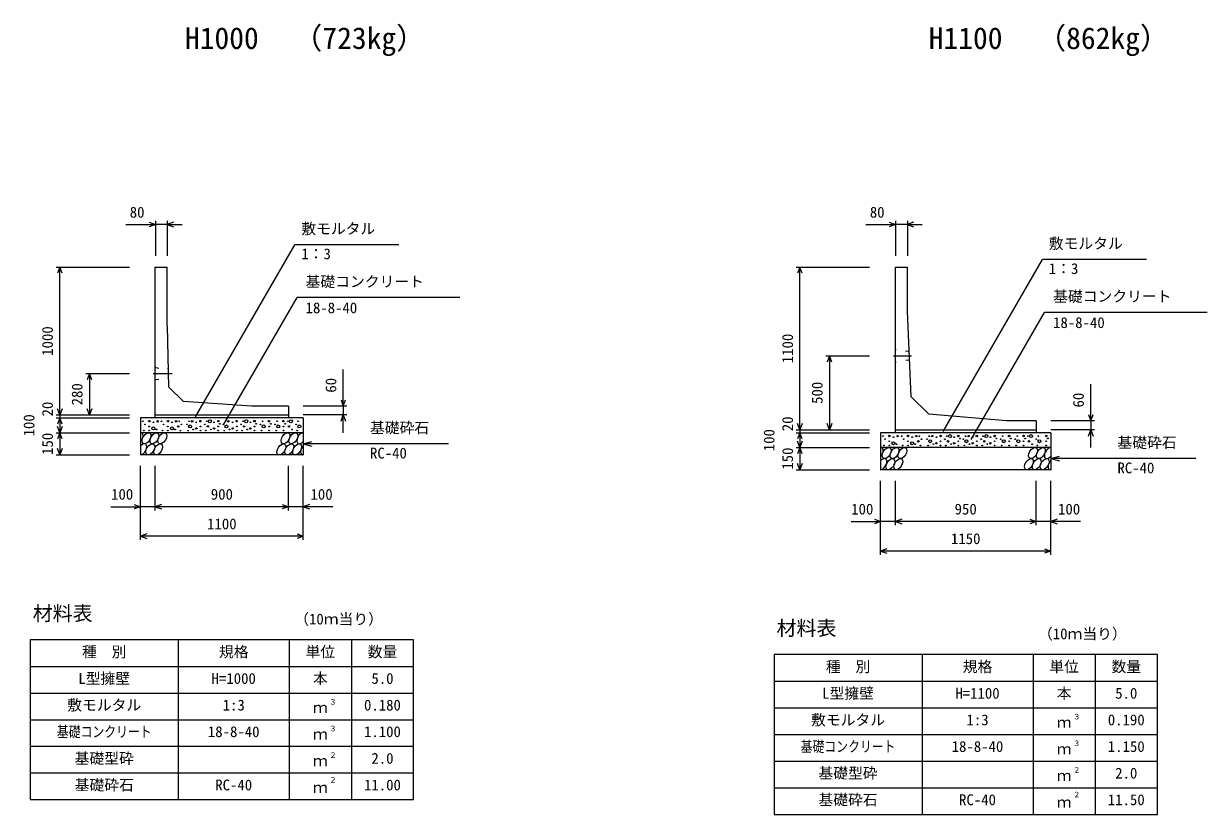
# Model space of a CAD drawing. Units: millimetres, scale not verified. Extents: x -67200 to 67200, y -23760 to 23760.
# Drawn here: x 34773 to 42770, y 11994 to 17340 of the extents above; entities that cross this region are included whole.
import ezdxf
from ezdxf.enums import TextEntityAlignment as Align

# ---------------------------------------------------------------- set-up
doc = ezdxf.new("R2010")
doc.units = ezdxf.units.MM
doc.header["$LTSCALE"] = 80
doc.linetypes.add('CHAIN1', pattern=[8, 5, -1, 1, -1])
doc.linetypes.add('DOTTED', pattern=[1.75, 0.25, -1.5])
for name, color, linetype, lineweight in [('0-0_CENTER', 7, 'CHAIN1', 25), ('0-1_DIM', 7, 'Continuous', 25), ('0-3_HATCH', 6, 'Continuous', 25), ('0-4_HYO', 3, 'Continuous', 25), ('0-5_HYO2', 4, 'Continuous', 25), ('0-6_OUTLINE', 1, 'Continuous', 25), ('0-7_OUTLINE2', 4, 'DOTTED', 25), ('0-8_TXT', 7, 'Continuous', 25)]:
    doc.layers.add(name, color=color, linetype=linetype, lineweight=lineweight)
doc.styles.add('ＭＳ ゴシック', font='')
doc.styles.get('ＭＳ ゴシック').set_extended_font_data('MS Gothic')

msp = doc.modelspace()

# ---------------------------------------------------------------- linework, layer by layer
at = {"layer": '0-0_CENTER'}
for p, q in [((40649.83, 15094.21), (40771.99, 15094.21)), ((35648.87, 14974.21), (35777.31, 14974.21))]:
    msp.add_line(p, q, dxfattribs=at)
at = {"layer": '0-1_DIM'}
for p, q in [((35663.39, 16006.1), (35663.39, 15769.21)), ((35743.39, 16006.1), (35743.39, 15769.21)), ((40663.75, 16006.1), (40663.75, 15769.21)), ((40743.75, 16006.1), (40743.75, 15769.21)), ((35463.85, 15981.1), (35663.39, 15981.1)), ((35743.39, 15981.1), (35663.39, 15981.1)), ((35743.39, 15981.1), (35843.39, 15981.1)), ((40464.21, 15981.1), (40663.75, 15981.1)), ((40743.75, 15981.1), (40663.75, 15981.1)), ((40743.75, 15981.1), (40843.75, 15981.1)), ((35934.82, 14682.31), (36606.09, 15844.99)), ((37308.51, 15844.99), (36606.09, 15844.99)), ((34992.68, 15694.21), (35487.68, 15694.21)), ((35017.68, 14694.21), (35017.68, 15694.21)), ((39993.04, 15694.21), (40488.04, 15694.21)), ((40018.04, 14594.21), (40018.04, 15694.21)), ((40985.18, 14582.31), (41656.45, 15744.99)), ((42358.87, 15744.99), (41656.45, 15744.99)), ((36124.3, 14627.92), (36620.57, 15487.48)), ((37720.12, 15487.48), (36620.57, 15487.48)), ((41174.66, 14527.92), (41670.93, 15387.48)), ((42770.47, 15387.48), (41670.93, 15387.48)), ((40193.04, 15094.21), (40488.04, 15094.21)), ((40218.04, 15094.21), (40218.04, 14594.21)), ((35192.68, 14974.21), (35487.68, 14974.21)), ((35217.68, 14974.21), (35217.68, 14694.21)), ((36932.68, 14754.21), (36932.68, 15001.9)), ((41983.04, 14654.21), (41983.04, 14901.9)), ((36957.68, 14754.21), (36662.68, 14754.21)), ((36932.68, 14754.21), (36932.68, 14694.21)), ((34992.68, 14694.21), (35487.68, 14694.21)), ((34992.68, 14674.21), (35487.68, 14674.21)), ((35017.68, 14694.21), (35017.68, 14674.21)), ((35017.68, 14674.21), (35017.68, 14574.21)), ((36957.68, 14694.21), (36662.68, 14694.21)), ((36932.68, 14574.21), (36932.68, 14694.21)), ((42008.04, 14654.21), (41713.04, 14654.21)), ((41983.04, 14654.21), (41983.04, 14594.21)), ((34992.68, 14574.21), (35487.68, 14574.21)), ((35017.68, 14574.21), (35017.68, 14424.21)), ((39993.04, 14594.21), (40488.04, 14594.21)), ((39993.04, 14574.21), (40488.04, 14574.21)), ((40018.04, 14594.21), (40018.04, 14574.21)), ((40018.04, 14574.21), (40018.04, 14474.21)), ((42008.04, 14594.21), (41713.04, 14594.21)), ((41983.04, 14474.21), (41983.04, 14594.21)), ((36662.68, 14499.21), (36720.63, 14514.74)), ((37643, 14499.21), (36662.68, 14499.21)), ((36662.68, 14499.21), (36720.63, 14483.68)), ((34992.68, 14424.21), (35487.68, 14424.21)), ((39993.04, 14474.21), (40488.04, 14474.21)), ((40018.04, 14474.21), (40018.04, 14324.21)), ((41713.04, 14399.21), (41770.99, 14414.74)), ((42693.36, 14399.21), (41713.04, 14399.21)), ((41713.04, 14399.21), (41770.99, 14383.68)), ((35562.68, 13849.21), (35562.68, 14349.21)), ((35662.68, 14049.21), (35662.68, 14349.21)), ((36562.68, 14049.21), (36562.68, 14349.21)), ((36562.68, 14049.21), (36562.68, 14349.21)), ((36662.68, 13849.21), (36662.68, 14349.21)), ((39993.04, 14324.21), (40488.04, 14324.21)), ((40563.04, 13749.21), (40563.04, 14249.21)), ((40663.04, 13949.21), (40663.04, 14249.21)), ((41613.04, 13949.21), (41613.04, 14249.21)), ((41613.04, 13949.21), (41613.04, 14249.21)), ((41713.04, 13749.21), (41713.04, 14249.21)), ((35363.13, 14074.21), (35562.68, 14074.21)), ((35662.68, 14074.21), (35562.68, 14074.21)), ((36562.68, 14074.21), (35662.68, 14074.21)), ((36662.68, 14074.21), (36562.68, 14074.21)), ((36862.22, 14074.21), (36662.68, 14074.21)), ((40363.49, 13974.21), (40563.04, 13974.21)), ((40663.04, 13974.21), (40563.04, 13974.21)), ((41613.04, 13974.21), (40663.04, 13974.21)), ((41713.04, 13974.21), (41613.04, 13974.21)), ((41912.58, 13974.21), (41713.04, 13974.21)), ((36662.68, 13874.21), (35562.68, 13874.21)), ((41713.04, 13774.21), (40563.04, 13774.21))]:
    msp.add_line(p, q, dxfattribs=at)
for points in [[(35621.11, 15996.49), (35663.39, 15981.1), (35621.11, 15965.71)], [(35785.68, 15996.49), (35743.39, 15981.1), (35785.68, 15965.71)], [(40621.46, 15996.49), (40663.75, 15981.1), (40621.46, 15965.71)], [(40786.04, 15996.49), (40743.75, 15981.1), (40786.04, 15965.71)], [(35033.07, 15651.92), (35017.68, 15694.21), (35002.29, 15651.92)], [(40033.43, 15651.92), (40018.04, 15694.21), (40002.64, 15651.92)], [(40233.43, 15051.92), (40218.04, 15094.21), (40202.64, 15051.92)], [(35233.07, 14931.92), (35217.68, 14974.21), (35202.29, 14931.92)], [(36917.29, 14796.49), (36932.68, 14754.21), (36948.07, 14796.49)], [(35033.07, 14736.49), (35017.68, 14694.21), (35002.29, 14736.49)], [(35233.07, 14736.49), (35217.68, 14694.21), (35202.29, 14736.49)], [(35033.07, 14631.92), (35017.68, 14674.21), (35002.29, 14631.92)], [(36917.29, 14651.92), (36932.68, 14694.21), (36948.07, 14651.92)], [(40033.43, 14636.49), (40018.04, 14594.21), (40002.64, 14636.49)], [(40233.43, 14636.49), (40218.04, 14594.21), (40202.64, 14636.49)], [(41967.64, 14696.49), (41983.04, 14654.21), (41998.43, 14696.49)], [(35033.07, 14616.49), (35017.68, 14574.21), (35002.29, 14616.49)], [(35033.07, 14531.92), (35017.68, 14574.21), (35002.29, 14531.92)], [(40033.43, 14531.92), (40018.04, 14574.21), (40002.64, 14531.92)], [(41967.64, 14551.92), (41983.04, 14594.21), (41998.43, 14551.92)], [(40033.43, 14516.49), (40018.04, 14474.21), (40002.64, 14516.49)], [(35033.07, 14466.49), (35017.68, 14424.21), (35002.29, 14466.49)], [(40033.43, 14431.92), (40018.04, 14474.21), (40002.64, 14431.92)], [(40033.43, 14366.49), (40018.04, 14324.21), (40002.64, 14366.49)], [(35520.39, 14089.6), (35562.68, 14074.21), (35520.39, 14058.82)], [(35704.96, 14089.6), (35662.68, 14074.21), (35704.96, 14058.82)], [(36520.39, 14089.6), (36562.68, 14074.21), (36520.39, 14058.82)], [(36704.96, 14089.6), (36662.68, 14074.21), (36704.96, 14058.82)], [(40520.75, 13989.6), (40563.04, 13974.21), (40520.75, 13958.82)], [(40705.32, 13989.6), (40663.04, 13974.21), (40705.32, 13958.82)], [(41570.75, 13989.6), (41613.04, 13974.21), (41570.75, 13958.82)], [(41755.32, 13989.6), (41713.04, 13974.21), (41755.32, 13958.82)], [(35604.96, 13889.6), (35562.68, 13874.21), (35604.96, 13858.82)], [(36620.39, 13889.6), (36662.68, 13874.21), (36620.39, 13858.82)], [(40605.32, 13789.6), (40563.04, 13774.21), (40605.32, 13758.82)], [(41670.75, 13789.6), (41713.04, 13774.21), (41670.75, 13758.82)]]:
    msp.add_lwpolyline(points, dxfattribs=at)
at = {"layer": '0-3_HATCH'}
for centre, radius in [((35578.65, 14651.38), 2.5), ((35621.54, 14652.26), 5), ((35649.58, 14644.38), 2.5), ((35677.62, 14651.38), 5), ((35704.75, 14651.38), 2.5), ((35747.64, 14652.26), 5), ((35775.68, 14644.38), 2.5), ((35803.72, 14651.38), 5), ((35824.75, 14651.38), 2.5), ((35890.61, 14651.38), 2.5), ((35911.64, 14651.38), 5), ((35939.67, 14644.38), 2.5), ((35967.71, 14652.26), 5), ((36010.61, 14651.38), 2.5), ((36031.64, 14651.38), 10), ((36059.67, 14644.38), 2.5), ((36087.71, 14652.26), 5), ((36099.05, 14634.69), 2.5), ((36135.83, 14651.38), 2.5), ((36156.86, 14651.38), 5), ((36184.9, 14644.38), 2.5), ((36212.94, 14652.26), 5), ((36255.83, 14651.38), 2.5), ((36276.86, 14651.38), 10), ((36304.9, 14644.38), 2.5), ((36332.94, 14652.26), 5), ((36344.28, 14634.69), 2.5), ((36387.75, 14651.38), 2.5), ((36431.37, 14652.26), 5), ((36442.71, 14634.69), 2.5), ((36486.19, 14651.38), 2.5), ((36528.37, 14652.26), 5), ((36539.71, 14634.69), 2.5), ((36558.07, 14651.38), 2.5), ((36579.1, 14651.38), 10), ((36628.46, 14651.38), 2.5), ((35585.66, 14588.35), 2.5), ((35592.67, 14630.37), 2.5), ((35621.54, 14616.37), 2.5), ((35621.54, 14588.35), 2.5), ((35649.58, 14603.23), 10), ((35670.61, 14596.23), 2.5), ((35711.76, 14588.35), 2.5), ((35718.77, 14630.37), 2.5), ((35747.64, 14616.37), 2.5), ((35747.64, 14588.35), 2.5), ((35775.68, 14603.23), 10), ((35796.71, 14596.23), 2.5), ((35817.74, 14616.37), 5), ((35831.76, 14588.35), 2.5), ((35838.77, 14630.37), 2.5), ((35876.59, 14630.37), 2.5), ((35883.6, 14588.35), 2.5), ((35897.62, 14616.37), 10), ((35918.64, 14596.23), 2.5), ((35939.67, 14603.23), 5), ((35967.71, 14616.37), 2.5), ((35967.71, 14588.35), 2.5), ((35996.59, 14630.37), 2.5), ((36003.6, 14588.35), 2.5), ((36017.62, 14616.37), 5), ((36038.64, 14596.23), 2.5), ((36059.67, 14603.23), 5), ((36087.71, 14616.37), 2.5), ((36087.71, 14588.35), 2.5), ((36121.81, 14630.37), 2.5), ((36128.82, 14588.35), 2.5), ((36142.84, 14616.37), 10), ((36163.87, 14596.23), 2.5), ((36184.9, 14603.23), 5), ((36212.94, 14616.37), 2.5), ((36212.94, 14588.35), 2.5), ((36241.81, 14630.37), 2.5), ((36248.82, 14588.35), 2.5), ((36262.84, 14616.37), 5), ((36283.87, 14596.23), 2.5), ((36304.9, 14603.23), 5), ((36332.94, 14616.37), 2.5), ((36332.94, 14588.35), 2.5), ((36373.74, 14630.37), 2.5), ((36380.75, 14588.35), 2.5), ((36394.77, 14616.37), 10), ((36431.37, 14616.37), 2.5), ((36431.37, 14588.35), 2.5), ((36472.17, 14630.37), 2.5), ((36479.18, 14588.35), 2.5), ((36493.2, 14616.37), 10), ((36528.37, 14616.37), 2.5), ((36528.37, 14588.35), 2.5), ((36565.08, 14616.37), 5), ((36586.11, 14596.23), 2.5), ((36614.45, 14630.37), 2.5), ((36621.46, 14588.35), 2.5), ((36635.48, 14616.37), 10), ((40621.9, 14552.26), 5), ((40677.97, 14551.38), 5), ((40748, 14552.26), 5), ((40804.08, 14551.38), 5), ((40911.99, 14551.38), 5), ((40968.07, 14552.26), 5), ((41031.99, 14551.38), 10), ((41088.07, 14552.26), 5), ((41157.22, 14551.38), 5), ((41213.29, 14552.26), 5), ((41277.22, 14551.38), 10), ((41333.29, 14552.26), 5), ((41431.73, 14552.26), 5), ((41528.72, 14552.26), 5), ((41579.45, 14551.38), 10), ((41682.12, 14552.26), 5), ((40579, 14551.38), 2.5), ((40586.01, 14488.35), 2.5), ((40593.02, 14530.37), 2.5), ((40621.9, 14516.37), 2.5), ((40621.9, 14488.35), 2.5), ((40649.94, 14503.23), 10), ((40649.94, 14544.38), 2.5), ((40670.96, 14496.23), 2.5), ((40705.11, 14551.38), 2.5), ((40712.12, 14488.35), 2.5), ((40719.13, 14530.37), 2.5), ((40748, 14516.37), 2.5), ((40748, 14488.35), 2.5), ((40776.04, 14503.23), 10), ((40776.04, 14544.38), 2.5), ((40797.07, 14496.23), 2.5), ((40818.1, 14516.37), 5), ((40825.11, 14551.38), 2.5), ((40832.12, 14488.35), 2.5), ((40839.13, 14530.37), 2.5), ((40876.94, 14530.37), 2.5), ((40883.95, 14488.35), 2.5), ((40897.97, 14516.37), 10), ((40890.96, 14551.38), 2.5), ((40919, 14496.23), 2.5), ((40940.03, 14503.23), 5), ((40940.03, 14544.38), 2.5), ((40968.07, 14516.37), 2.5), ((40968.07, 14488.35), 2.5), ((40996.94, 14530.37), 2.5), ((41003.95, 14488.35), 2.5), ((41010.96, 14551.38), 2.5), ((41017.97, 14516.37), 5), ((41039, 14496.23), 2.5), ((41060.03, 14503.23), 5), ((41060.03, 14544.38), 2.5), ((41088.07, 14516.37), 2.5), ((41088.07, 14488.35), 2.5), ((41099.41, 14534.69), 2.5), ((41122.17, 14530.37), 2.5), ((41129.18, 14488.35), 2.5), ((41143.2, 14516.37), 10), ((41136.19, 14551.38), 2.5), ((41164.23, 14496.23), 2.5), ((41185.25, 14503.23), 5), ((41185.25, 14544.38), 2.5), ((41213.29, 14516.37), 2.5), ((41213.29, 14488.35), 2.5), ((41242.17, 14530.37), 2.5), ((41249.18, 14488.35), 2.5), ((41256.19, 14551.38), 2.5), ((41263.2, 14516.37), 5), ((41284.23, 14496.23), 2.5), ((41305.25, 14503.23), 5), ((41305.25, 14544.38), 2.5), ((41333.29, 14516.37), 2.5), ((41333.29, 14488.35), 2.5), ((41344.63, 14534.69), 2.5), ((41374.09, 14530.37), 2.5), ((41381.1, 14488.35), 2.5), ((41395.12, 14516.37), 10), ((41388.11, 14551.38), 2.5), ((41431.73, 14516.37), 2.5), ((41431.73, 14488.35), 2.5), ((41443.07, 14534.69), 2.5), ((41472.53, 14530.37), 2.5), ((41479.54, 14488.35), 2.5), ((41493.56, 14516.37), 10), ((41486.55, 14551.38), 2.5), ((41528.72, 14516.37), 2.5), ((41528.72, 14488.35), 2.5), ((41540.06, 14534.69), 2.5), ((41558.42, 14551.38), 2.5), ((41565.43, 14516.37), 5), ((41586.46, 14496.23), 2.5), ((41614.8, 14530.37), 2.5), ((41621.81, 14488.35), 2.5), ((41635.83, 14516.37), 10), ((41628.82, 14551.38), 2.5), ((41682.12, 14516.37), 2.5), ((41682.12, 14488.35), 2.5), ((41693.45, 14534.69), 2.5)]:
    msp.add_circle(centre, radius, dxfattribs=at)
for centre, start_param, end_param in [((35550.31, 14536.7), 4.385593, 6.6745444), ((36648.82, 14536.7), 0.3357715, 4.4411806), ((35575.63, 14461.71), 3.5111464, 7.548991), ((36674.14, 14461.71), 1.2110787, 3.5658734), ((40550.67, 14436.7), 4.385593, 6.6745444), ((40575.99, 14361.71), 3.5111464, 7.548991), ((41699.18, 14436.7), 0.3357715, 4.4411806), ((41724.5, 14361.71), 1.2110787, 3.5658734)]:
    msp.add_ellipse(centre, major_axis=(21.81, 35.31), ratio=0.5792, start_param=start_param, end_param=end_param, dxfattribs=at)
for centre in [(35603.52, 14536.7), (35656.73, 14536.7), (35709.94, 14536.7), (36542.4, 14536.7), (36595.61, 14536.7), (35628.84, 14461.71), (35682.05, 14461.71), (36514.51, 14461.71), (36567.72, 14461.71), (36620.93, 14461.71), (40603.88, 14436.7), (40657.09, 14436.7), (40710.3, 14436.7), (41592.76, 14436.7), (41645.97, 14436.7), (40629.2, 14361.71), (40682.41, 14361.71), (41564.87, 14361.71), (41618.08, 14361.71), (41671.29, 14361.71)]:
    msp.add_ellipse(centre, major_axis=(21.81, 35.31), ratio=0.5792, dxfattribs=at)
at = {"layer": '0-4_HYO'}
for p, q in [((35817.68, 13174.21), (35817.68, 12094.21)), ((36567.68, 13174.21), (36567.68, 12094.21)), ((36987.68, 13174.21), (36987.68, 12094.21)), ((40843.04, 13074.21), (40843.04, 11994.21)), ((41593.04, 13074.21), (41593.04, 11994.21)), ((42013.04, 13074.21), (42013.04, 11994.21)), ((34817.68, 12994.21), (37407.68, 12994.21)), ((39843.04, 12894.21), (42433.04, 12894.21))]:
    msp.add_line(p, q, dxfattribs=at)
for points in [[(34817.68, 12094.21), (37407.68, 12094.21), (37407.68, 13174.21), (34817.68, 13174.21)], [(39843.04, 11994.21), (42433.04, 11994.21), (42433.04, 13074.21), (39843.04, 13074.21)]]:
    msp.add_lwpolyline(points, close=True, dxfattribs=at)
at = {"layer": '0-5_HYO2'}
for p, q in [((34817.68, 12814.21), (37407.68, 12814.21)), ((39843.04, 12714.21), (42433.04, 12714.21)), ((34817.68, 12634.21), (37407.68, 12634.21)), ((39843.04, 12534.21), (42433.04, 12534.21)), ((34817.68, 12454.21), (37407.68, 12454.21)), ((39843.04, 12354.21), (42433.04, 12354.21)), ((34817.68, 12274.21), (37407.68, 12274.21)), ((39843.04, 12174.21), (42433.04, 12174.21))]:
    msp.add_line(p, q, dxfattribs=at)
at = {"layer": '0-6_OUTLINE'}
for p, q in [((35662.68, 14674.21), (35662.68, 15694.21)), ((35662.68, 15694.21), (35742.68, 15694.21)), ((35742.68, 15294.21), (35742.68, 15694.21)), ((40663.04, 15694.21), (40743.04, 15694.21)), ((40663.04, 14574.21), (40663.04, 15694.21)), ((40743.04, 15694.21), (40743.04, 15394.21)), ((40743.04, 15394.21), (40768.04, 14819.21)), ((35742.68, 15294.21), (35752.68, 14884.21)), ((35752.68, 14884.21), (35852.68, 14784.21)), ((36312.68, 14754.21), (35852.68, 14784.21)), ((36562.68, 14754.21), (36312.68, 14754.21)), ((36562.68, 14754.21), (36562.68, 14674.21)), ((35662.68, 14694.21), (36562.68, 14694.21)), ((36662.68, 14674.21), (36662.68, 14424.21)), ((41613.04, 14654.21), (41413.04, 14654.21)), ((41613.04, 14654.21), (41613.04, 14574.21)), ((36662.68, 14574.21), (35562.68, 14574.21)), ((40663.04, 14594.21), (41613.04, 14594.21)), ((41713.04, 14574.21), (41713.04, 14324.21)), ((36662.68, 14424.21), (35562.68, 14424.21)), ((41713.04, 14474.21), (40563.04, 14474.21)), ((41713.04, 14324.21), (40563.04, 14324.21))]:
    msp.add_line(p, q, dxfattribs=at)
for points in [[(41413.04, 14654.21), (40888.04, 14699.21), (40768.04, 14819.21)], [(36662.68, 14674.21), (35562.68, 14674.21), (35562.68, 14424.21)], [(41713.04, 14574.21), (40563.04, 14574.21), (40563.04, 14324.21)]]:
    msp.add_lwpolyline(points, dxfattribs=at)
at = {"layer": '0-7_OUTLINE2'}
for p, q in [((40667.54, 15134.21), (40663.04, 15138.71)), ((40750.27, 15124.21), (40667.54, 15134.21)), ((40750.27, 15124.21), (40754.58, 15128.71)), ((40663.04, 15049.71), (40667.54, 15054.21)), ((40752.88, 15064.21), (40667.54, 15054.21)), ((40757.58, 15059.71), (40752.88, 15064.21)), ((35662.68, 15018.71), (35667.18, 15014.21)), ((35667.18, 15014.21), (35745.25, 15004.21)), ((35745.25, 15004.21), (35749.64, 15008.71)), ((35662.68, 14929.71), (35667.18, 14934.21)), ((35667.18, 14934.21), (35746.71, 14944.21)), ((35751.32, 14939.71), (35746.71, 14944.21))]:
    msp.add_line(p, q, dxfattribs=at)

# ---------------------------------------------------------------- texts
at = {"layer": '0-1_DIM', "style": 'ＭＳ ゴシック'}
for s, p in [('80', (35489.75, 16006.1)), ('80', (40490.11, 16006.1)), ('敷モルタル', (36648.94, 15894.99)), ('敷モルタル', (41699.3, 15794.99)), ('1：3', (36648.94, 15724.87)), ('1：3', (41699.3, 15624.87)), ('基礎コンクリート', (36677.83, 15537.48)), ('基礎コンクリート', (41728.19, 15437.48)), ('18-8-40', (36677.83, 15359.85)), ('18-8-40', (41728.19, 15259.85)), ('基礎砕石', (37112.93, 14549.21)), ('基礎砕石', (42163.29, 14449.21)), ('RC-40', (37112.93, 14377.83)), ('RC-40', (42163.29, 14277.83)), ('100', (35364.04, 14099.21)), ('900', (36037.68, 14099.21)), ('100', (36711.32, 14099.21)), ('100', (40364.4, 13999.21)), ('950', (41063.04, 13999.21)), ('100', (41761.68, 13999.21)), ('1100', (36012.68, 13899.21)), ('1150', (41038.04, 13799.21))]:
    msp.add_text(s, height=73.31, dxfattribs=at).set_placement(p, align=Align.BOTTOM_LEFT)
for s, p in [('1000', (34992.68, 15094.21)), ('1100', (39993.04, 15044.21)), ('280', (35192.68, 14759.21)), ('60', (36907.68, 14844.85)), ('500', (40193.04, 14769.21)), ('60', (41958.04, 14744.85)), ('20', (34992.68, 14684.27)), ('100', (34867.68, 14549.21)), ('20', (39993.04, 14584.27)), ('150', (34992.68, 14424.21)), ('100', (39868.04, 14449.21)), ('150', (39993.04, 14324.21))]:
    msp.add_text(s, height=73.31, rotation=90, dxfattribs=at).set_placement(p, align=Align.BOTTOM_LEFT)
at = {"layer": '0-8_TXT', "style": 'ＭＳ ゴシック'}
for s, height, p in [('H1000', 146.6, (35862.68, 17124.45)), ('（723kg）', 146.6, (36591.3, 17124.45)), ('H1100', 146.6, (40888.04, 17124.45)), ('（862kg）', 146.6, (41616.65, 17124.45)), ('材料表', 98.97, (34834.35, 13274.21)), ('（10ｍ当り）', 73.31, (36601.01, 13255.87)), ('材料表', 98.97, (39859.7, 13174.21)), ('（10ｍ当り）', 73.31, (41626.37, 13155.87)), ('種\u3000別', 73.31, (35167.68, 13034.21)), ('規格', 73.31, (36092.68, 13034.21)), ('単位', 73.31, (36677.68, 13034.21)), ('数量', 73.31, (37097.68, 13034.21)), ('種\u3000別', 73.31, (40193.04, 12934.21)), ('規格', 73.31, (41118.04, 12934.21)), ('単位', 73.31, (41703.04, 12934.21)), ('数量', 73.31, (42123.04, 12934.21)), ('L型擁壁', 73.31, (35142.68, 12854.21)), ('本', 73.31, (36727.68, 12854.21)), ('H=1000', 73.31, (36042.68, 12854.21)), ('5.0', 73.31, (37122.68, 12854.21)), ('L型擁壁', 73.31, (40168.04, 12754.21)), ('H=1100', 73.31, (41068.04, 12754.21)), ('本', 73.31, (41753.04, 12754.21)), ('5.0', 73.31, (42148.04, 12754.21)), ('敷モルタル', 73.31, (35067.68, 12674.21)), ('1:3', 73.31, (36117.68, 12674.21)), ('ｍ', 73.31, (36727.68, 12657.54)), ('３', 36.66, (36836.92, 12724.82)), ('0.180', 73.31, (37072.68, 12674.21)), ('敷モルタル', 73.31, (40093.04, 12574.21)), ('1:3', 73.31, (41143.04, 12574.21)), ('３', 36.66, (41862.27, 12624.82)), ('0.190', 73.31, (42098.04, 12574.21)), ('18-8-40', 73.31, (36017.68, 12494.21)), ('３', 36.66, (36836.92, 12544.82)), ('1.100', 73.31, (37072.68, 12494.21)), ('ｍ', 73.31, (41753.04, 12557.54)), ('ｍ', 73.31, (36727.68, 12477.54)), ('18-8-40', 73.31, (41043.04, 12394.21)), ('３', 36.66, (41862.27, 12444.82)), ('1.150', 73.31, (42098.04, 12394.21)), ('基礎型砕', 73.31, (35117.68, 12314.21)), ('２', 36.66, (36836.92, 12364.82)), ('2.0', 73.31, (37122.68, 12314.21)), ('ｍ', 73.31, (41753.04, 12377.54)), ('ｍ', 73.31, (36727.68, 12297.54)), ('基礎型砕', 73.31, (40143.04, 12214.21)), ('基礎砕石', 73.31, (35117.68, 12134.21)), ('２', 36.66, (36836.92, 12198.15)), ('ｍ', 73.31, (41753.04, 12197.54)), ('２', 36.66, (41862.27, 12264.82)), ('2.0', 73.31, (42148.04, 12214.21)), ('RC-40', 73.31, (36067.68, 12134.21)), ('ｍ', 73.31, (36727.68, 12117.54)), ('11.00', 73.31, (37072.68, 12134.21)), ('基礎砕石', 73.31, (40143.04, 12034.21)), ('RC-40', 73.31, (41093.04, 12034.21)), ('ｍ', 73.31, (41753.04, 12017.54)), ('２', 36.66, (41862.27, 12098.15)), ('11.50', 73.31, (42098.04, 12034.21))]:
    msp.add_text(s, height=height, dxfattribs=at).set_placement(p, align=Align.BOTTOM_LEFT)
at = {"layer": '0-8_TXT', "style": 'ＭＳ ゴシック', "width": 0.8}
for p in [(34997.68, 12494.21), (40023.04, 12394.21)]:
    msp.add_text('基礎コンクリート', height=73.31, dxfattribs=at).set_placement(p, align=Align.BOTTOM_LEFT)

doc.saveas('drawing.dxf')
